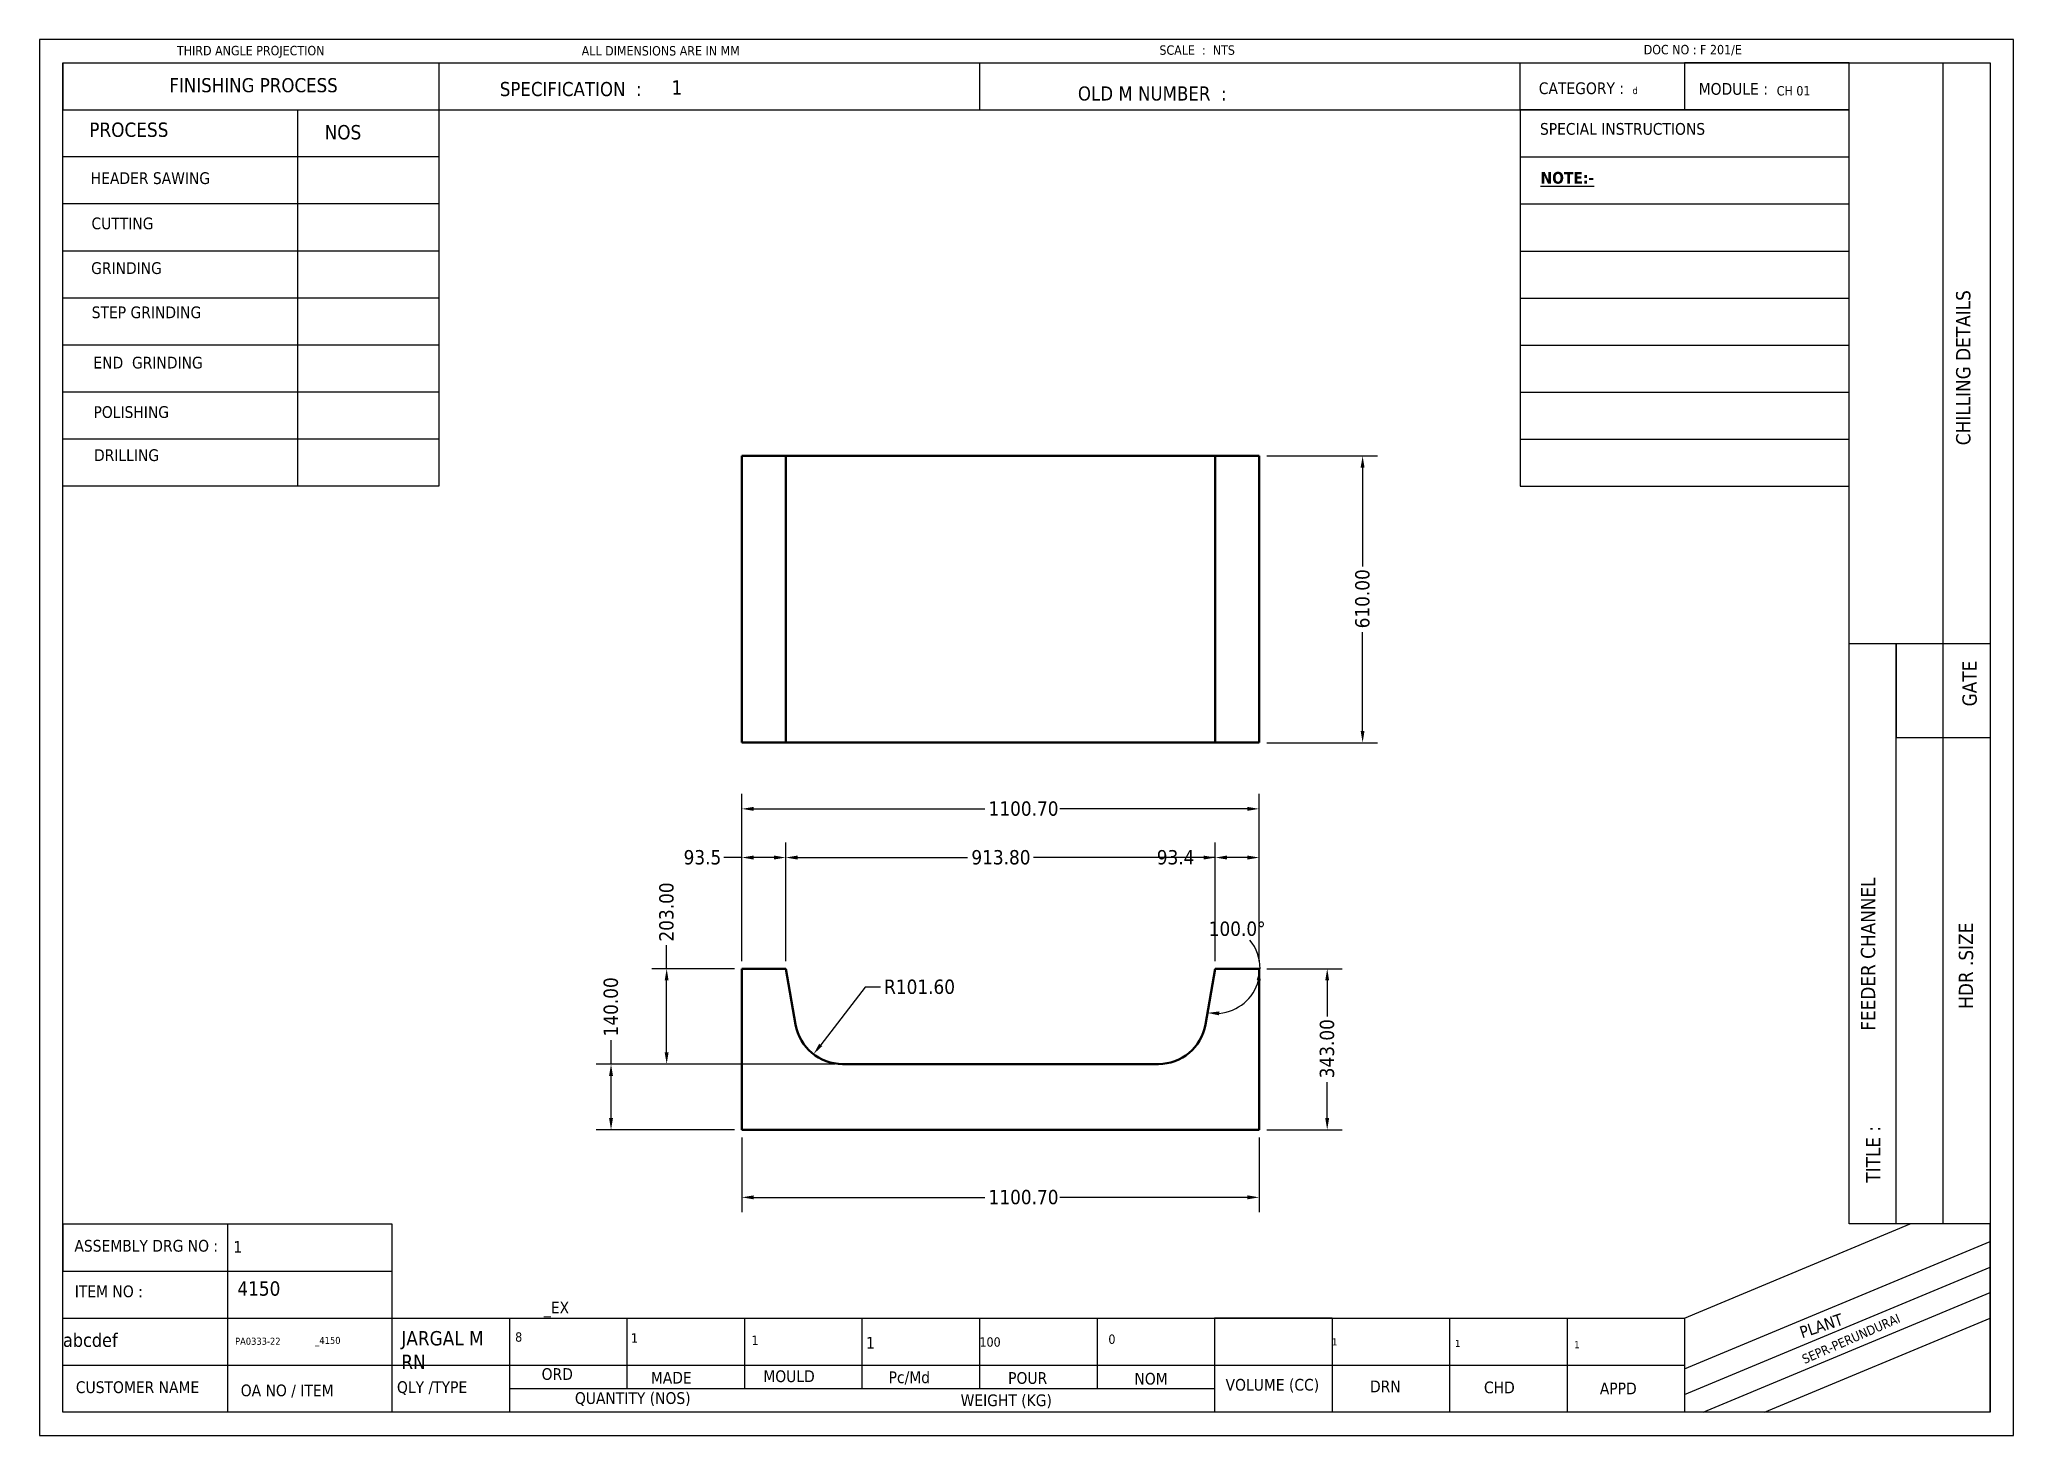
# Model space of a CAD drawing. Header units: millimetres. Extents: x 0 to 4200, y 0 to 2970.
import ezdxf

# ---------------------------------------------------------------- set-up
doc = ezdxf.new("R2010")
doc.units = ezdxf.units.MM
doc.header["$LTSCALE"] = 10
for name, color, linetype, lineweight in [('Dimension (ANSI)', 7, 'Continuous', 25), ('Sketch Geometry (ANSI)', 7, 'Continuous', 25), ('Symbol (ANSI)', 7, 'Continuous', 25), ('Visible (ANSI)', 7, 'Continuous', 50)]:
    doc.layers.add(name, color=color, linetype=linetype, lineweight=lineweight)
doc.layers.add('SEPR TEMP BORDER', color=7, linetype='Continuous', lineweight=25, true_color=0xff8080)
doc.layers.add('TEXT', color=7, linetype='Continuous', lineweight=25, true_color=0xff8080)
doc.styles.add('Note Text (ANSI)', font='tahoma.ttf')
doc.styles.add('Text Style43', font='tahoma.ttf')
doc.styles.add('Text Style46', font='tahoma.ttf')
doc.styles.add('Text Style47', font='tahoma.ttf')
doc.styles.add('Text Style49', font='tahoma.ttf')
doc.dimstyles.new('Default - mm (ANSI)', dxfattribs={"dimscale": 10, "dimtxt": 3.048, "dimasz": 2.5, "dimexe": 3.175, "dimexo": 1.6002, "dimgap": 0.8, "dimtad": 0, "dimtoh": 1, "dimrnd": 1e-08, "dimzin": 4, "dimdsep": 46, "dimtxsty": 'Note Text (ANSI)', "dimcen": 0.09, "dimdle": 10, "dimclrd": 256, "dimclre": 256, "dimclrt": 256, "dimadec": 1, "dimazin": 1, "dimtfac": 1, "dimtofl": 0, "dimtmove": 0, "dimatfit": 3, "dimfxl": 1, "dimtolj": 1, "dimtzin": 4, "dimlwd": -1, "dimlwe": -1, "dimarcsym": 0})

# ---------------------------------------------------------------- blocks, each defined once
blk = doc.blocks.new('*D4')
at = {"layer": 'Defpoints', "color": 0, "transparency": 16777216}
for p in [(1494.4, 993.2), (1334.4, 790.2), (1708.9, 790.2)]:
    blk.add_point(p, dxfattribs=at)
at = {"layer": 'Dimension (ANSI)', "transparency": 16777216}
for p, q in [((1334.4, 993.2), (1334.4, 1042.9)), ((1478.4, 993.2), (1302.6, 993.2)), ((1334.4, 815.2), (1334.4, 968.2)), ((1692.9, 790.2), (1302.6, 790.2))]:
    blk.add_line(p, q, dxfattribs=at)
for points in [[(1330.2, 968.2), (1338.5, 968.2), (1334.4, 993.2)], [(1330.2, 815.2), (1338.5, 815.2), (1334.4, 790.2)]]:
    blk.add_solid(points, dxfattribs=at)
at = {"layer": 'Dimension (ANSI)', "transparency": 16777216, "insert": (1318.5, 1050.9), "char_height": 30.48, "attachment_point": 1, "rotation": 90, "style": 'Note Text (ANSI)'}
blk.add_mtext('\\A1;203.00', dxfattribs=at)
blk = doc.blocks.new('*D5')
at = {"layer": 'Defpoints', "color": 0, "transparency": 16777216}
for p in [(1708.9, 790.2), (1216, 650.2), (1494.4, 650.2)]:
    blk.add_point(p, dxfattribs=at)
at = {"layer": 'Dimension (ANSI)', "transparency": 16777216}
for p, q in [((1216, 790.2), (1216, 841.1)), ((1692.9, 790.2), (1184.3, 790.2)), ((1216, 675.2), (1216, 765.2)), ((1478.4, 650.2), (1184.3, 650.2))]:
    blk.add_line(p, q, dxfattribs=at)
for points in [[(1211.9, 765.2), (1220.2, 765.2), (1216, 790.2)], [(1211.9, 675.2), (1220.2, 675.2), (1216, 650.2)]]:
    blk.add_solid(points, dxfattribs=at)
at = {"layer": 'Dimension (ANSI)', "transparency": 16777216, "insert": (1200.2, 849.1), "char_height": 30.48, "attachment_point": 1, "rotation": 90, "style": 'Note Text (ANSI)'}
blk.add_mtext('\\A1;140.00', dxfattribs=at)
blk = doc.blocks.new('*D6')
at = {"layer": 'Defpoints', "color": 0, "transparency": 16777216}
for p in [(1494.4, 650.2), (2595.1, 650.2), (2595.1, 506.7)]:
    blk.add_point(p, dxfattribs=at)
at = {"layer": 'Dimension (ANSI)', "transparency": 16777216}
for p, q in [((1494.4, 634.2), (1494.4, 474.9)), ((2595.1, 634.2), (2595.1, 474.9)), ((1519.4, 506.7), (2011.4, 506.7)), ((2570.1, 506.7), (2171.1, 506.7))]:
    blk.add_line(p, q, dxfattribs=at)
for points in [[(1519.4, 510.9), (1519.4, 502.5), (1494.4, 506.7)], [(2570.1, 510.9), (2570.1, 502.5), (2595.1, 506.7)]]:
    blk.add_solid(points, dxfattribs=at)
at = {"layer": 'Dimension (ANSI)', "transparency": 16777216, "insert": (2019.4, 522.6), "char_height": 30.48, "attachment_point": 1, "style": 'Note Text (ANSI)'}
blk.add_mtext('\\A1;1100.70', dxfattribs=at)
blk = doc.blocks.new('*D7')
at = {"layer": 'Defpoints', "color": 0, "transparency": 16777216}
for p in [(1494.4, 1229.6), (1494.4, 993.2), (1587.8, 993.2)]:
    blk.add_point(p, dxfattribs=at)
at = {"layer": 'Dimension (ANSI)', "transparency": 16777216}
for p, q in [((1494.4, 1009.2), (1494.4, 1261.4)), ((1587.8, 1009.2), (1587.8, 1261.4)), ((1494.4, 1229.6), (1456.3, 1229.6)), ((1562.8, 1229.6), (1519.4, 1229.6))]:
    blk.add_line(p, q, dxfattribs=at)
for points in [[(1519.4, 1233.8), (1519.4, 1225.4), (1494.4, 1229.6)], [(1562.8, 1233.8), (1562.8, 1225.4), (1587.8, 1229.6)]]:
    blk.add_solid(points, dxfattribs=at)
at = {"layer": 'Dimension (ANSI)', "transparency": 16777216, "insert": (1370.5, 1245.5), "char_height": 30.48, "attachment_point": 1, "style": 'Note Text (ANSI)'}
blk.add_mtext('\\A1;93.5', dxfattribs=at)
blk = doc.blocks.new('*D8')
at = {"layer": 'Defpoints', "color": 0, "transparency": 16777216}
for p in [(2501.6, 1229.6), (1587.8, 993.2), (2501.6, 993.2)]:
    blk.add_point(p, dxfattribs=at)
at = {"layer": 'Dimension (ANSI)', "transparency": 16777216}
for p, q in [((1587.8, 1009.2), (1587.8, 1261.4)), ((2501.6, 1009.2), (2501.6, 1261.4)), ((1612.8, 1229.6), (1974.7, 1229.6)), ((2476.6, 1229.6), (2114.7, 1229.6))]:
    blk.add_line(p, q, dxfattribs=at)
for points in [[(1612.8, 1233.8), (1612.8, 1225.4), (1587.8, 1229.6)], [(2476.6, 1233.8), (2476.6, 1225.4), (2501.6, 1229.6)]]:
    blk.add_solid(points, dxfattribs=at)
at = {"layer": 'Dimension (ANSI)', "transparency": 16777216, "insert": (1982.7, 1245.5), "char_height": 30.48, "attachment_point": 1, "style": 'Note Text (ANSI)'}
blk.add_mtext('\\A1;913.80', dxfattribs=at)
blk = doc.blocks.new('*D9')
at = {"layer": 'Defpoints', "color": 0, "transparency": 16777216}
for p in [(2501.6, 1229.6), (2501.6, 993.2), (2595.1, 993.2)]:
    blk.add_point(p, dxfattribs=at)
at = {"layer": 'Dimension (ANSI)', "transparency": 16777216}
for p, q in [((2501.6, 1009.2), (2501.6, 1261.4)), ((2595.1, 1009.2), (2595.1, 1261.4)), ((2501.6, 1229.6), (2464.1, 1229.6)), ((2570.1, 1229.6), (2526.6, 1229.6))]:
    blk.add_line(p, q, dxfattribs=at)
for points in [[(2526.6, 1233.8), (2526.6, 1225.4), (2501.6, 1229.6)], [(2570.1, 1233.8), (2570.1, 1225.4), (2595.1, 1229.6)]]:
    blk.add_solid(points, dxfattribs=at)
at = {"layer": 'Dimension (ANSI)', "transparency": 16777216, "insert": (2377.2, 1245.5), "char_height": 30.48, "attachment_point": 1, "style": 'Note Text (ANSI)'}
blk.add_mtext('\\A1;93.4', dxfattribs=at)
blk = doc.blocks.new('*D10')
at = {"layer": 'Defpoints', "color": 0, "transparency": 16777216}
for p in [(2595.1, 993.2), (2739.8, 993.2), (2595.1, 650.2)]:
    blk.add_point(p, dxfattribs=at)
at = {"layer": 'Dimension (ANSI)', "transparency": 16777216}
for p, q in [((2611.1, 993.2), (2771.5, 993.2)), ((2739.8, 968.2), (2739.8, 891.4)), ((2739.8, 675.2), (2739.8, 752)), ((2611.1, 650.2), (2771.5, 650.2))]:
    blk.add_line(p, q, dxfattribs=at)
for points in [[(2735.6, 968.2), (2743.9, 968.2), (2739.8, 993.2)], [(2735.6, 675.2), (2743.9, 675.2), (2739.8, 650.2)]]:
    blk.add_solid(points, dxfattribs=at)
at = {"layer": 'Dimension (ANSI)', "transparency": 16777216, "insert": (2723.9, 760), "char_height": 30.48, "attachment_point": 1, "rotation": 90, "style": 'Note Text (ANSI)'}
blk.add_mtext('\\A1;343.00', dxfattribs=at)
blk = doc.blocks.new('*D11')
at = {"layer": 'Defpoints', "color": 0, "transparency": 16777216}
for p in [(1708.9, 891.8), (1646.9, 811.2)]:
    blk.add_point(p, dxfattribs=at)
at = {"layer": 'Dimension (ANSI)', "transparency": 16777216}
for p, q in [((1756.8, 954.1), (1662.2, 831.1)), ((1789.1, 954.1), (1756.8, 954.1))]:
    blk.add_line(p, q, dxfattribs=at)
blk.add_solid([(1658.9, 833.6), (1665.5, 828.5), (1646.9, 811.2)], dxfattribs=at)
at = {"layer": 'Dimension (ANSI)', "transparency": 16777216, "insert": (1797.1, 970), "char_height": 30.48, "attachment_point": 1, "style": 'Note Text (ANSI)'}
blk.add_mtext('\\A1;R101.60', dxfattribs=at)
blk = doc.blocks.new('*D12')
at = {"layer": 'Defpoints', "color": 0, "transparency": 16777216}
for p in [(2595.1, 2084), (2815.1, 2084), (2595.1, 1474)]:
    blk.add_point(p, dxfattribs=at)
at = {"layer": 'Dimension (ANSI)', "transparency": 16777216}
for p, q in [((2611.1, 2084), (2846.8, 2084)), ((2815.1, 2059), (2815.1, 1848.9)), ((2815.1, 1499), (2815.1, 1709.2)), ((2611.1, 1474), (2846.8, 1474))]:
    blk.add_line(p, q, dxfattribs=at)
for points in [[(2810.9, 2059), (2819.2, 2059), (2815.1, 2084)], [(2810.9, 1499), (2819.2, 1499), (2815.1, 1474)]]:
    blk.add_solid(points, dxfattribs=at)
at = {"layer": 'Dimension (ANSI)', "transparency": 16777216, "insert": (2799.2, 1717.2), "char_height": 30.48, "attachment_point": 1, "rotation": 90, "style": 'Note Text (ANSI)'}
blk.add_mtext('\\A1;610.00', dxfattribs=at)
blk = doc.blocks.new('*D13')
at = {"layer": 'Defpoints', "color": 0, "transparency": 16777216}
for p in [(2595.1, 1333.2), (1494.4, 993.2), (2595.1, 993.2)]:
    blk.add_point(p, dxfattribs=at)
at = {"layer": 'Dimension (ANSI)', "transparency": 16777216}
for p, q in [((1494.4, 1009.2), (1494.4, 1364.9)), ((2595.1, 1009.2), (2595.1, 1364.9)), ((1519.4, 1333.2), (2011.4, 1333.2)), ((2570.1, 1333.2), (2171.1, 1333.2))]:
    blk.add_line(p, q, dxfattribs=at)
for points in [[(1519.4, 1337.4), (1519.4, 1329), (1494.4, 1333.2)], [(2570.1, 1337.4), (2570.1, 1329), (2595.1, 1333.2)]]:
    blk.add_solid(points, dxfattribs=at)
at = {"layer": 'Dimension (ANSI)', "transparency": 16777216, "insert": (2019.4, 1349.1), "char_height": 30.48, "attachment_point": 1, "style": 'Note Text (ANSI)'}
blk.add_mtext('\\A1;1100.70', dxfattribs=at)
blk = doc.blocks.new('*D14')
at = {"layer": 'Defpoints', "color": 0, "transparency": 16777216}
for p in [(2498.8, 977.4), (2501.6, 993.2), (2595.1, 993.2), (2539.4, 905.5)]:
    blk.add_point(p, dxfattribs=at)
at = {"layer": 'Dimension (ANSI)', "transparency": 16777216}
for start, end in [(360, 39.3395), (275.0432, 344.9568)]:
    blk.add_arc((2501.6, 993.2), 95.5, start, end, dxfattribs=at)
for points in [[(2589.7, 968.9), (2598, 967.9), (2597.1, 993.2)], [(2509.8, 893.9), (2510.2, 902.2), (2485, 899.1)]]:
    blk.add_solid(points, dxfattribs=at)
at = {"layer": 'Dimension (ANSI)', "transparency": 16777216, "insert": (2487.7, 1093.5), "char_height": 30.48, "attachment_point": 1, "style": 'Note Text (ANSI)'}
blk.add_mtext('\\A1;100.0°', dxfattribs=at)

msp = doc.modelspace()

# ---------------------------------------------------------------- linework, layer by layer
at = {"layer": 'SEPR TEMP BORDER'}
for p, q in [((4200, 2970), (0, 2970)), ((0, 2970), (0, 0)), ((4200, 0), (4200, 2970)), ((50, 2920), (4150, 2920)), ((50, 50), (50, 2920)), ((50, 2920), (50, 2820)), ((50, 2920), (850, 2920)), ((50, 2920), (550, 2920)), ((850, 2920), (850, 2020)), ((2000, 2920), (2000, 2820)), ((3150, 2820), (3150, 2920)), ((3500, 2920), (3500, 2820)), ((3850, 1685), (3850, 2920)), ((4050, 1685), (4050, 2920)), ((4150, 2920), (4150, 50)), ((50, 2820), (3850, 2820)), ((550, 2020), (550, 2820)), ((3850, 2820), (3150, 2820)), ((3150, 2820), (3150, 2020)), ((850, 2720), (50, 2720)), ((3150, 2720), (3850, 2720)), ((850, 2620), (50, 2620)), ((3150, 2620), (3850, 2620)), ((850, 2520), (50, 2520)), ((3150, 2520), (3850, 2520)), ((850, 2420), (50, 2420)), ((3150, 2420), (3850, 2420)), ((850, 2320), (50, 2320)), ((3150, 2320), (3850, 2320)), ((850, 2220), (50, 2220)), ((3150, 2220), (3850, 2220)), ((850, 2120), (50, 2120)), ((3150, 2120), (3850, 2120)), ((850, 2020), (50, 2020)), ((850, 2020), (550, 2020)), ((3150, 2020), (3850, 2020)), ((3850, 450), (3850, 1685)), ((3850, 1685), (4150, 1685)), ((3950, 450), (3950, 1685)), ((3950, 1685), (3950, 1485)), ((4050, 450), (4050, 1685)), ((3950, 1485), (4150, 1485)), ((50, 450), (400, 450)), ((50, 450), (50, 350)), ((400, 450), (400, 50)), ((400, 450), (750, 450)), ((750, 450), (750, 50)), ((3500, 250), (3980, 450)), ((4150, 450), (3850, 450)), ((4150, 50), (4150, 450)), ((3500, 141.667), (4150, 412.5)), ((50, 350), (750, 350)), ((3500, 87.5), (4150, 358.333)), ((3540, 50), (4150, 304.167)), ((50, 250), (750, 250)), ((750, 250), (3500, 250)), ((750, 250), (1000, 250)), ((1000, 250), (1000, 50)), ((1000, 250), (1250, 250)), ((1250, 250), (1250, 100)), ((1500, 250), (1500, 100)), ((1750, 250), (1750, 100)), ((2000, 250), (2000, 100)), ((2250, 250), (2250, 100)), ((2750, 250), (2500, 250)), ((2500, 250), (2500, 50)), ((2750, 250), (2750, 50)), ((3000, 250), (3000, 50)), ((3250, 250), (3250, 50)), ((3500, 250), (3500, 50)), ((3670, 50), (4150, 250)), ((50, 150), (750, 150)), ((750, 150), (3500, 150)), ((1000, 150), (1000, 100)), ((1000, 100), (2500, 100)), ((4150, 50), (50, 50)), ((0, 0), (4200, 0))]:
    msp.add_line(p, q, dxfattribs=at)
at = {"layer": 'Sketch Geometry (ANSI)'}
for p, q in [((850, 2920), (2000, 2920)), ((3850, 2920), (3500, 2920))]:
    msp.add_line(p, q, dxfattribs=at)
at = {"layer": 'Visible (ANSI)'}
for p, q in [((1494.374, 2084.013), (1587.824, 2084.013)), ((1494.374, 1474.013), (1494.374, 2084.013)), ((1587.824, 2084.013), (1608.815, 2084.013)), ((1587.824, 1474.013), (1587.824, 2084.013)), ((1608.815, 2084.013), (1708.871, 2084.013)), ((1708.871, 2084.013), (2380.577, 2084.013)), ((2380.577, 2084.013), (2480.634, 2084.013)), ((2480.634, 2084.013), (2501.624, 2084.013)), ((2501.624, 2084.013), (2595.074, 2084.013)), ((2501.624, 1474.013), (2501.624, 2084.013)), ((2595.074, 1474.013), (2595.074, 2084.013)), ((1587.824, 1474.013), (1494.374, 1474.013)), ((1608.815, 1474.013), (1587.824, 1474.013)), ((1708.871, 1474.013), (1608.815, 1474.013)), ((2380.577, 1474.013), (1708.871, 1474.013)), ((2480.634, 1474.013), (2380.577, 1474.013)), ((2501.624, 1474.013), (2480.634, 1474.013)), ((2595.074, 1474.013), (2501.624, 1474.013)), ((1587.824, 993.189), (1494.374, 993.189)), ((1494.374, 993.189), (1494.374, 650.189)), ((1608.815, 874.146), (1587.824, 993.189)), ((2501.624, 993.189), (2480.634, 874.146)), ((2595.074, 993.189), (2501.624, 993.189)), ((2595.074, 650.189), (2595.074, 993.189)), ((2380.577, 790.189), (1708.871, 790.189)), ((1494.374, 650.189), (2595.074, 650.189))]:
    msp.add_line(p, q, dxfattribs=at)
for centre, start, end in [((1708.871, 891.789), 190.000001, 270), ((2380.577, 891.789), 270, 349.999999)]:
    msp.add_arc(centre, 101.6, start, end, dxfattribs=at)

# ---------------------------------------------------------------- texts
at = {"layer": 'Symbol (ANSI)', "attachment_point": 1}
for s, insert, char_height, width, style in [('\\fTahoma|b0|i0;1', (1344.66, 2882.97), 30.48, 519.72329, 'Note Text (ANSI)'), ('\\fTahoma|b0|i0;\\H15.0000;d', (3389.304, 2868.828), 15, 79.08722, 'Text Style47'), ('\\fTahoma|b0|i0;\\H20.0000;CH 01', (3696.19, 2870.856), 20, 90.57853, 'Text Style46'), ('\\fTahoma|b0|i0;\\H25.0000;1', (412.603, 413.693), 25, 222.74905, 'Text Style43'), ('\\fTahoma|b0|i0;4150', (420.992, 327.963), 30.48, 267.34516, 'Note Text (ANSI)'), ('\\fTahoma|b0|i0;\\H29.0000;abcdef', (50, 217.584), 29, 269.08311, 'Text Style49'), ('\\fTahoma|b0|i0;\\H20.0000;8', (1012.11, 219.554), 20, 209.6134, 'Text Style46'), ('\\fTahoma|b0|i0;\\H20.0000;1', (1258.39, 217.34), 20, 152.6768, 'Text Style46'), ('\\fTahoma|b0|i0;\\H20.0000;1', (1515.01, 212.653), 20, 150.09355, 'Text Style46'), ('\\fTahoma|b0|i0;\\H20.0000;0', (2274.224, 214.961), 20, 142.53083, 'Text Style46'), ('\\fTahoma|b0|i0;\\H15.0000;PA0333-22', (416.226, 208.06), 15, 226.93757, 'Text Style47'), ('\\fTahoma|b0|i0;\\H25.0000;1', (1758.613, 209.739), 25, 181.53666, 'Text Style43'), ('\\fTahoma|b0|i0;\\H20.0000;100', (2000, 208.975), 20, 185.42331, 'Text Style46'), ('\\fTahoma|b0|i0;\\H15.0000;1', (2750, 206.788), 15, 149.46252, 'Text Style47'), ('\\fTahoma|b0|i0;\\H15.0000;1', (3011.76, 203.549), 15, 148.90436, 'Text Style47'), ('\\fTahoma|b0|i0;\\H15.0000;1', (3265.542, 200.762), 15, 118.20393, 'Text Style47')]:
    msp.add_mtext(s, dxfattribs=dict(at, insert=insert, char_height=char_height, width=width, style=style))
at = {"layer": 'Symbol (ANSI)', "insert": (3875.256, 861.078), "char_height": 30.48, "attachment_point": 1, "rotation": 90, "style": 'Note Text (ANSI)'}
msp.add_mtext('\\fTahoma|b0|i0;FEEDER CHANNEL', dxfattribs=at)
at = {"layer": 'Symbol (ANSI)', "insert": (586.617, 209.842), "char_height": 15, "attachment_point": 1, "style": 'Note Text (ANSI)'}
msp.add_mtext('\\fTahoma|b0|i0;\\H15.0000;_4150', dxfattribs=at)
at = {"layer": 'Symbol (ANSI)', "insert": (769.846, 222.202), "char_height": 30.48, "width": 201.08402, "attachment_point": 1, "line_spacing_factor": 0.987884, "style": 'Note Text (ANSI)'}
msp.add_mtext('\\fTahoma|b0|i0;JARGAL M RN', dxfattribs=at)
at = {"layer": 'TEXT', "attachment_point": 1, "style": 'Note Text (ANSI)'}
for s, insert, char_height, width in [('\\fTahoma|b0|i0;\\H20.0000;THIRD ANGLE PROJECTION', (292.417, 2956.388), 20, 472.79078), ('\\fTahoma|b0|i0;\\H20.0000;ALL DIMENSIONS ARE IN MM', (1153.538, 2955.943), 20, 472.79078), ('\\fTahoma|b0|i0;\\H20.0000;SCALE  :  NTS', (2382.79, 2957.488), 20, 472.79078), ('\\fTahoma|b0|i0;\\H20.0000;DOC NO : F 201/E', (3413.21, 2958.442), 20, 472.79078), ('\\fTahoma|b0|i0;\\H30.0000;FINISHING PROCESS', (276.386, 2887.799), 30, 472.79078), ('\\fTahoma|b0|i0;\\H30.0000;SPECIFICATION  :', (979.376, 2879.562), 30, 472.79078), ('\\fTahoma|b0|i0;\\H30.0000;OLD M NUMBER  :', (2209.35, 2870.146), 30, 472.79078), ('\\fTahoma|b0|i0;\\H25.0000;CATEGORY :', (3189.995, 2878.79), 25, 472.79078), ('\\fTahoma|b0|i0;\\H25.0000;MODULE :', (3530.079, 2877.383), 25, 472.79078), ('\\fTahoma|b0|i0;PROCESS', (105.864, 2793.341), 30.48, 306.19315), ('\\fTahoma|b0|i0;NOS', (606.612, 2787.961), 30.48, 306.19315), ('\\fTahoma|b0|i0;\\H25.0000;SPECIAL INSTRUCTIONS', (3192.477, 2792.302), 25, 472.79078), ('\\fTahoma|b1|i0;\\H25.0000;\\LNOTE:-', (3193.705, 2688.271), 25, 472.79078), ('\\fTahoma|b0|i0;\\H25.0000;HEADER SAWING', (109.086, 2687.508), 25, 306.19315), ('\\fTahoma|b0|i0;\\H25.0000;CUTTING', (110.698, 2591.249), 25, 306.19315), ('\\fTahoma|b0|i0;\\H25.0000;GRINDING', (109.954, 2496.118), 25, 306.19315), ('\\fTahoma|b0|i0;\\H25.0000;STEP GRINDING', (111.202, 2402), 25, 306.19315), ('\\fTahoma|b0|i0;\\H25.0000;END  GRINDING', (114.704, 2295.029), 25, 306.19315), ('\\fTahoma|b0|i0;\\H25.0000;POLISHING', (114.903, 2189.871), 25, 306.19315), ('\\fTahoma|b0|i0;\\H25.0000;DRILLING', (116.03, 2098.204), 25, 306.19315), ('\\fTahoma|b0|i0;\\H25.0000;ASSEMBLY DRG NO :', (74.296, 416.193), 25, 440.03649), ('\\fTahoma|b0|i0;\\H25.0000;ITEM NO :', (75.129, 319.239), 25, 440.03649), ('\\fTahoma|b0|i0;\\H25.0000;MADE', (1300.697, 135.47), 25, 440.03649), ('\\fTahoma|b0|i0;\\H25.0000;MOULD', (1540.03, 138.644), 25, 440.03649), ('\\fTahoma|b0|i0;\\H25.0000;Pc/Md', (1806.666, 136.359), 25, 440.03649), ('\\fTahoma|b0|i0;\\H25.0000;POUR', (2060.889, 134.929), 25, 440.03649), ('\\fTahoma|b0|i0;\\H25.0000;NOM', (2329.668, 133.325), 25, 440.03649), ('\\fTahoma|b0|i0;\\H25.0000;CUSTOMER NAME', (77.489, 115.333), 25, 440.03649), ('\\fTahoma|b0|i0;\\H25.0000;OA NO / ITEM', (428.212, 108.526), 25, 440.03649), ('\\fTahoma|b0|i0;\\H25.0000;QLY /TYPE', (760.6, 115.47), 25, 440.03649), ('\\fTahoma|b0|i0;\\H25.0000;QUANTITY (NOS)', (1139.204, 92.145), 25, 440.03649), ('\\fTahoma|b0|i0;\\H25.0000;WEIGHT (KG)', (1959.908, 87.47), 25, 440.03649), ('\\fTahoma|b0|i0;\\H25.0000;VOLUME (CC)', (2523.574, 120.535), 25, 440.03649), ('\\fTahoma|b0|i0;\\H25.0000;DRN', (2830.883, 117.021), 25, 440.03649), ('\\fTahoma|b0|i0;\\H25.0000;CHD', (3073.324, 114.859), 25, 440.03649), ('\\fTahoma|b0|i0;\\H25.0000;APPD', (3319.819, 112.696), 25, 440.03649)]:
    msp.add_mtext(s, dxfattribs=dict(at, insert=insert, char_height=char_height, width=width))
at = {"layer": 'TEXT', "char_height": 30.48, "attachment_point": 1, "rotation": 90, "style": 'Note Text (ANSI)'}
for s, insert in [('\\fTahoma|b0|i0;CHILLING DETAILS', (4077.79, 2106.665)), ('\\fTahoma|b0|i0;GATE', (4091.251, 1551.195)), ('\\fTahoma|b0|i0;HDR .SIZE', (4083.53, 907.733)), ('\\fTahoma|b0|i0;TITLE :', (3886.319, 537.743))]:
    msp.add_mtext(s, dxfattribs=dict(at, insert=insert))
at = {"layer": 'TEXT', "char_height": 25, "width": 440.03649, "attachment_point": 1, "line_spacing_factor": 2.4, "style": 'Note Text (ANSI)'}
for s, insert in [('\\fTahoma|b0|i0;\\H25.0000;_EX\\P', (1073.167, 284.601)), ('\\fTahoma|b0|i0;\\H25.0000;ORD\\P', (1068.388, 143.335))]:
    msp.add_mtext(s, dxfattribs=dict(at, insert=insert))
at = {"layer": 'TEXT', "attachment_point": 1, "style": 'Note Text (ANSI)'}
for s, insert, char_height, width, rotation in [('\\fTahoma|b0|i0;\\H25.0000;PLANT', (3742.159, 230.455), 25, 99.73662, 18.4), ('\\fTahoma|b0|i0;\\H20.0000;SEPR-PERUNDURAI', (3747.332, 170.241), 20, 237.55269, 23.6)]:
    msp.add_mtext(s, dxfattribs=dict(at, insert=insert, char_height=char_height, width=width, rotation=rotation))

# ---------------------------------------------------------------- dimensions: what is measured, and where the dimension line sits
at = {"layer": 'Dimension (ANSI)'}
for base, p1, p2, angle, override, picture, middle in [((2815.074, 2084.013), (2595.074, 1474.013), (2595.074, 2084.013), 90, {"dimgap": 0.8, "dimtoh": 0, "dimdec": 2, "dimtol": 0, "dimlim": 0, "dimtp": 0, "dimtm": 0, "dimtdec": 2, "dimatfit": 1}, '*D12', (2815.074, 1779.013)), ((2595.074, 1333.189), (1494.374, 993.189), (2595.074, 993.189), 180, {"dimgap": 0.8, "dimtoh": 0, "dimdec": 2, "dimtol": 0, "dimlim": 0, "dimtp": 0, "dimtm": 0, "dimtdec": 2, "dimatfit": 1}, '*D13', (2091.224, 1333.189)), ((1494.374083557, 1229.609414073), (1587.824083557, 993.18901493), (1494.374083557, 993.18901493), 180, {"dimgap": 0.8, "dimtoh": 0, "dimdec": 1, "dimtol": 0, "dimlim": 0, "dimtp": 0, "dimtm": 0, "dimtdec": 1, "dimatfit": 2}, '*D7', (1409.389385619, 1229.609414073)), ((2501.624, 1229.609), (1587.824, 993.189), (2501.624, 993.189), 180, {"dimgap": 0.8, "dimtoh": 0, "dimdec": 2, "dimtol": 0, "dimlim": 0, "dimtp": 0, "dimtm": 0, "dimtdec": 2, "dimatfit": 1}, '*D8', (2044.724, 1229.609)), ((2501.624083557, 1229.609414073), (2595.074083557, 993.18901493), (2501.624083557, 993.18901493), 180, {"dimgap": 0.8, "dimtoh": 0, "dimdec": 1, "dimtol": 0, "dimlim": 0, "dimtp": 0, "dimtm": 0, "dimtdec": 1, "dimatfit": 2}, '*D9', (2416.639385619, 1229.609414073)), ((1334.374, 790.189), (1494.374, 993.189), (1708.871, 790.189), 90, {"dimgap": 0.8, "dimtoh": 0, "dimdec": 2, "dimtol": 0, "dimlim": 0, "dimtp": 0, "dimtm": 0, "dimtdec": 2, "dimatfit": 2}, '*D4', (1334.374, 1112.482)), ((1216.036, 650.189), (1708.871, 790.189), (1494.374, 650.189), 90, {"dimgap": 0.8, "dimtoh": 0, "dimdec": 2, "dimtol": 0, "dimlim": 0, "dimtp": 0, "dimtm": 0, "dimtdec": 2, "dimatfit": 2}, '*D5', (1216.036, 909.482)), ((2739.765, 993.189), (2595.074, 650.189), (2595.074, 993.189), 90, {"dimgap": 0.8, "dimtoh": 0, "dimdec": 2, "dimtol": 0, "dimlim": 0, "dimtp": 0, "dimtm": 0, "dimtdec": 2, "dimatfit": 1}, '*D10', (2739.765, 821.689)), ((2595.074, 506.686), (1494.374, 650.189), (2595.074, 650.189), 180, {"dimgap": 0.8, "dimtoh": 0, "dimdec": 2, "dimtol": 0, "dimlim": 0, "dimtp": 0, "dimtm": 0, "dimtdec": 2, "dimatfit": 1}, '*D6', (2091.224, 506.686))]:
    dim = msp.add_linear_dim(base=base, p1=p1, p2=p2, angle=angle, dimstyle='Default - mm (ANSI)', override=override, dxfattribs=at)
    dim.commit()
    dim.dimension.update_dxf_attribs({"geometry": picture, "text_midpoint": middle, "dimtype": 160})
dim = msp.add_angular_dim_3p(base=(2539.447, 905.506), center=(2501.624, 993.189), p1=(2498.845, 977.43), p2=(2595.074, 993.189), dimstyle='Default - mm (ANSI)', override={"dimgap": 0.8, "dimtih": 1, "dimse1": 1, "dimse2": 1, "dimadec": 1, "dimtol": 0, "dimlim": 0, "dimtp": 0, "dimtm": 0, "dimtdec": 0}, dxfattribs=at)
dim.commit()
dim.dimension.update_dxf_attribs({"geometry": '*D14', "text_midpoint": (2546.298, 1077.588), "dimtype": 165})
dim = msp.add_radius_dim(center=(1708.871, 891.789), mpoint=(1646.95, 811.239), dimstyle='Default - mm (ANSI)', override={"dimgap": 0.8, "dimtih": 1, "dimdec": 2, "dimlfac": 1, "dimcen": 0, "dimtol": 0, "dimlim": 0, "dimtp": 0, "dimtm": 0, "dimtdec": 2}, dxfattribs=at)
dim.commit()
dim.dimension.update_dxf_attribs({"geometry": '*D11', "text_midpoint": (1871.322, 954.123), "dimtype": 164})

doc.saveas('drawing.dxf')
